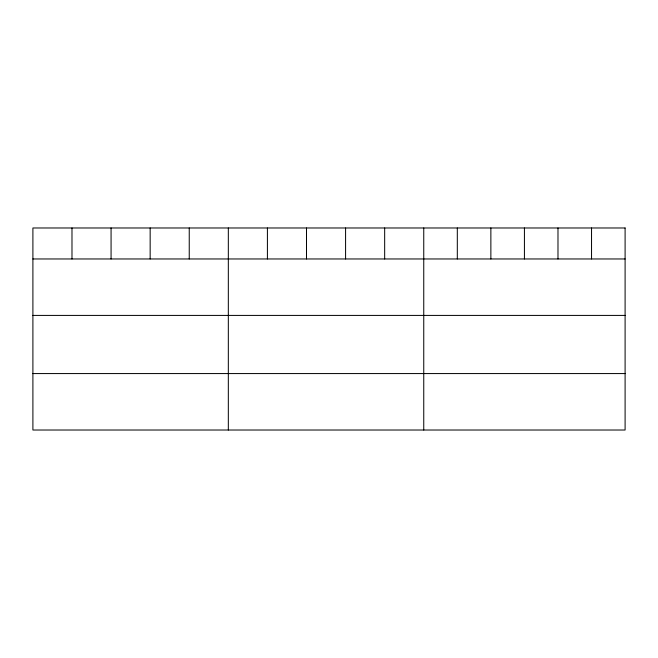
<?xml version="1.0" encoding="UTF-8"?>
<svg xmlns="http://www.w3.org/2000/svg" width="658" height="658" viewBox="0 0 658 658"><rect width="100%" height="100%" fill="white"/><g stroke="black" fill="none" stroke-linecap="round" stroke-linejoin="round"><path stroke-width="0.99" d="M32.9 258.964L625.1 258.964M32.9 315.412L625.1 315.412M32.9 373.571L625.1 373.571M591.542 227.981L591.542 258.964M557.984 227.981L557.984 258.964M524.426 227.981L524.426 258.964M490.868 227.981L490.868 258.964M457.31 227.981L457.31 258.964M423.752 227.981L423.752 430.019M384.667 227.981L384.667 258.964M345.582 227.981L345.582 258.964M306.496 227.981L306.496 258.964M267.411 227.981L267.411 258.964M228.326 227.981L228.326 430.019M189.241 227.981L189.241 258.964M150.156 227.981L150.156 258.964M111.07 227.981L111.07 258.964M71.985 227.981L71.985 258.964M625.1 227.981L32.9 227.981L32.9 430.019L625.1 430.019L625.1 227.981"/></g></svg>
